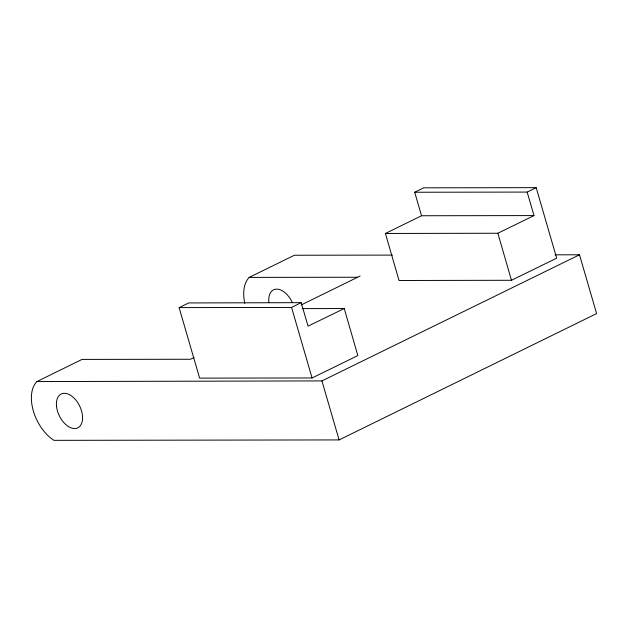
<?xml version="1.0" encoding="UTF-8"?>
<svg xmlns="http://www.w3.org/2000/svg" width="628" height="628" viewBox="0 0 628 628"><rect width="100%" height="100%" fill="white"/><g stroke="black" fill="none" stroke-linecap="round" stroke-linejoin="round"><path stroke-width="0.94" d="M179.113 307.602L291.565 307.437L301.173 302.657L308.058 326.144L344.238 308.544L357.85 355.589L312.077 377.97L199.618 378.127L179.113 307.602L188.753 302.939L301.173 302.657M555.026 254.835L579.503 254.787L596.6 313.592L339.096 439.922L53.937 440.346A35.592 21.305 63.9 0 1 33.347 410.979A35.592 21.305 63.9 0 1 36.864 381.573L82.032 359.412L190.504 359.255L194.021 357.528M244.802 303.387A35.592 21.305 63.9 0 1 249.19 277.403L294.367 255.243L392.406 255.101M301.354 304.863L360.134 276.03M414.708 192.247L423.743 187.819L536.194 187.654L556.675 258.186L511.475 280.284L399.039 280.496L385.404 233.467L421.545 215.749L534.004 215.585L527.159 192.082L414.708 192.247L421.545 215.749M527.159 192.082L536.194 187.654M36.864 381.573L321.929 380.906L579.503 254.787M385.404 233.467L497.847 233.247L534.004 215.585M249.19 277.403L357.662 277.238M302.186 308.607L344.238 308.544M497.847 233.247L511.475 280.284M321.929 380.906L339.096 439.922M291.565 307.437L312.077 377.97M268.863 302.209A18.84 11.28 63.9 0 1 276.705 289.123A18.84 11.28 63.9 0 1 292.138 302.178M56.528 406.379A18.84 11.28 63.9 0 0 77.566 427.951A18.84 11.28 63.9 0 0 74.394 398.442A18.84 11.28 63.9 0 0 56.528 406.379"/></g></svg>
